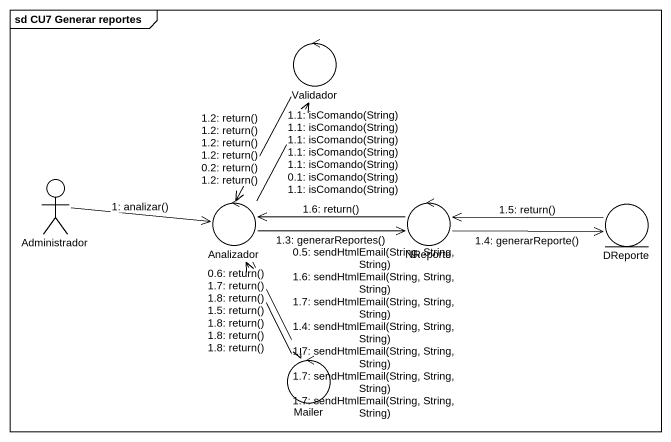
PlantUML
@startuml
mainframe sd CU7 Generar reportes
control Validador
actor Administrador
control Analizador
control NReporte
entity DReporte
control Mailer
Analizador --> Mailer : 0.5: sendHtmlEmail(String, String, String)\n1.6: sendHtmlEmail(String, String, String)\n1.7: sendHtmlEmail(String, String, String)\n1.4: sendHtmlEmail(String, String, String)\n1.7: sendHtmlEmail(String, String, String)\n1.7: sendHtmlEmail(String, String, String)\n1.7: sendHtmlEmail(String, String, String)
Mailer -up-> Analizador : 0.6: return()\n1.7: return()\n1.8: return()\n1.5: return()\n1.8: return()\n1.8: return()\n1.8: return()
Administrador -right-> Analizador : 1: analizar()
Analizador -up-> Validador : 1.1: isComando(String)\n1.1: isComando(String)\n1.1: isComando(String)\n1.1: isComando(String)\n1.1: isComando(String)\n0.1: isComando(String)\n1.1: isComando(String)
Validador --> Analizador : 1.2: return()\n1.2: return()\n1.2: return()\n1.2: return()\n0.2: return()\n1.2: return()
Analizador -right-> NReporte : 1.3: generarReportes()
NReporte -right-> DReporte : 1.4: generarReporte()
DReporte -left-> NReporte : 1.5: return()
NReporte -left-> Analizador : 1.6: return()
@enduml
